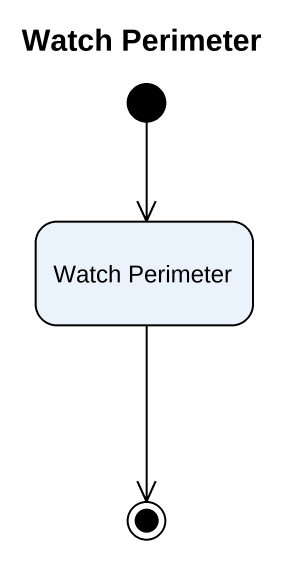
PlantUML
@startuml
title Watch Perimeter
hide empty description
state "Watch Perimeter" as Watch_Perimeter
[*] --> Watch_Perimeter
Watch_Perimeter --> [*]
@enduml
